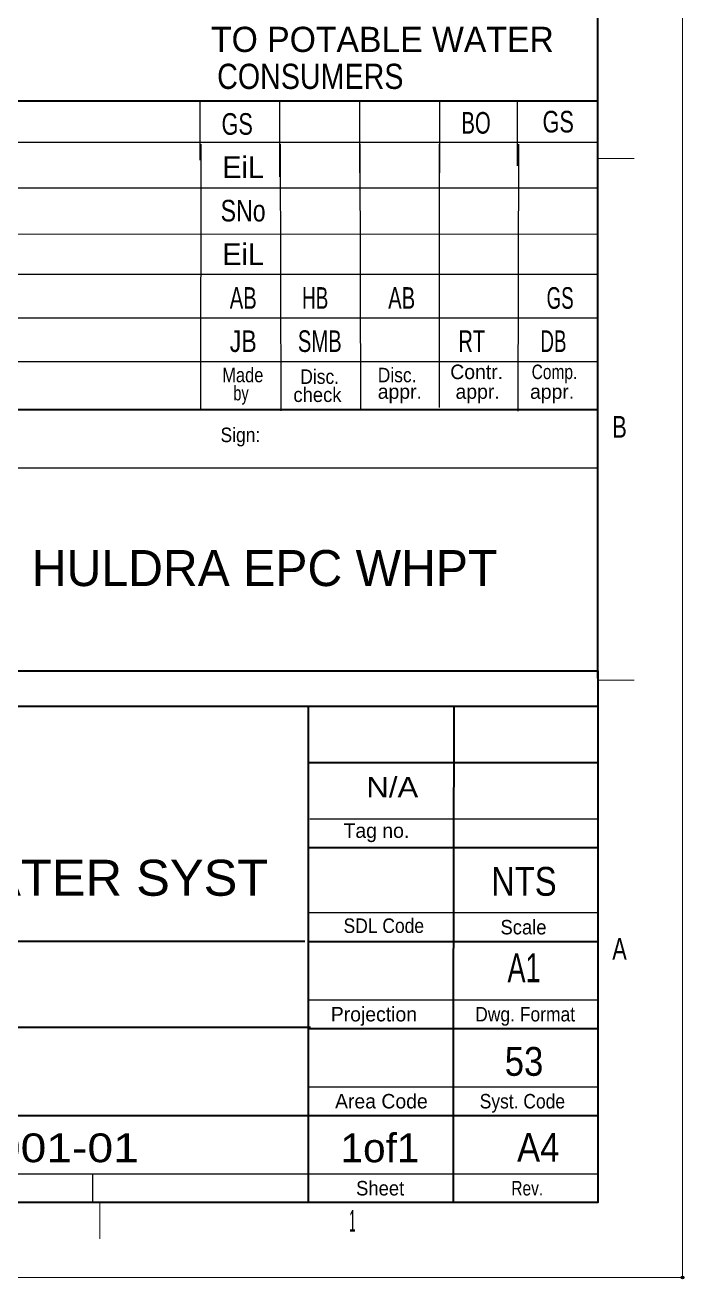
# Model space of a CAD drawing. Header units: millimetres. Extents: x 0 to 841, y 0 to 594.
# Drawn here: x 749.7 to 841.2, y -0.2 to 173.9 of the extents above; entities that cross this region are included whole.
import ezdxf
from ezdxf.enums import TextEntityAlignment as Align

# ---------------------------------------------------------------- set-up
doc = ezdxf.new("R2010")
doc.units = ezdxf.units.MM
doc.header["$LTSCALE"] = 0.8
doc.header["$PDMODE"] = 32
doc.header["$PDSIZE"] = 0.4
for name, color, linetype, lineweight in [('1', 7, 'Continuous', 13), ('12', 7, 'Continuous', 13), ('9', 7, 'Continuous', 13)]:
    doc.layers.add(name, color=color, linetype=linetype, lineweight=lineweight)
doc.layers.add('2', color=7, linetype='Continuous')

msp = doc.modelspace()

# ---------------------------------------------------------------- linework, layer by layer
at = {"layer": '1', "lineweight": 25}
for p, q in [((774.0157, 155.1181), (774.0157, 163.4646)), ((785.1181, 152.8346), (785.1181, 163.4646)), ((796.2205, 153.3858), (796.2205, 163.4646)), ((807.3228, 153.3858), (807.3228, 163.2283)), ((818.1102, 154.3307), (818.1102, 163.4646)), ((648.8976, 157.6378), (829.2126, 157.6378)), ((774.1331, 157.3701), (774.0709, 120.4906)), ((774.1331, 157.3701), (774.0709, 120.4906)), ((785.1591, 157.3701), (785.2441, 120.3071)), ((785.1591, 157.3701), (785.2441, 120.3071)), ((796.185, 157.3701), (796.2906, 120.4551)), ((796.185, 157.3701), (796.2906, 120.4551)), ((807.211, 157.3701), (807.222, 120.7858)), ((807.211, 157.3701), (807.222, 120.7858)), ((818.237, 157.3701), (818.1535, 120.289)), ((818.237, 157.3701), (818.1535, 120.289)), ((648.8252, 151.274), (829.2693, 151.274)), ((648.8252, 151.274), (829.2693, 151.274)), ((648.8268, 144.9488), (829.2677, 144.852)), ((648.8268, 144.9488), (829.2677, 144.852)), ((648.8276, 139.2898), (829.2701, 139.285)), ((648.8276, 139.2898), (829.2701, 139.285)), ((648.8173, 133.2315), (829.2748, 133.2315)), ((648.8173, 133.2315), (829.2748, 133.2315)), ((648.8126, 127.1669), (829.263, 127.1669)), ((648.8126, 127.1669), (829.263, 127.1669)), ((648.7228, 112.4181), (829.2756, 112.4181)), ((648.7228, 112.4181), (829.2756, 112.4181)), ((789.2465, 63.6646), (829.285, 63.6646)), ((789.2465, 63.6646), (829.285, 63.6646)), ((789.1685, 50.6528), (829.2748, 50.6528)), ((789.1685, 50.6528), (829.2748, 50.6528)), ((789.1685, 38.5709), (829.289, 38.5709)), ((789.1685, 38.5709), (829.289, 38.5709)), ((789.1685, 26.4898), (829.285, 26.4898)), ((789.1685, 26.4898), (829.285, 26.4898)), ((648.8228, 14.4087), (829.285, 14.4087)), ((648.8228, 14.4087), (829.285, 14.4087)), ((759.0976, 14.4087), (759.0976, 10.3819)), ((759.0976, 14.4087), (759.0976, 10.3819)), ((759.0976, 14.4087), (759.0976, 10.3819)), ((759.0976, 14.4087), (759.0976, 10.3819))]:
    msp.add_line(p, q, dxfattribs=at)
at = {"layer": '1'}
for p, q in [((834.2748, 155.3567), (829.263, 155.3567)), ((834.2748, 155.3567), (829.263, 155.3567)), ((834.2748, 82.9244), (829.263, 82.9244)), ((834.2748, 82.9244), (829.263, 82.9244)), ((760.1, 10.3819), (760.1, 5.348)), ((760.1, 10.3819), (760.1, 5.348))]:
    msp.add_line(p, q, dxfattribs=at)
at = {"layer": '1', "lineweight": 35}
for p, q in [((829.2567, 120.4906), (648.8079, 120.4748)), ((829.2567, 120.4906), (648.8079, 120.4748)), ((829.285, 79.2724), (648.8732, 79.2724)), ((829.285, 79.2724), (648.8732, 79.2724)), ((789.0795, 22.4803), (789.0724, 79.2567)), ((789.0795, 22.4803), (789.0724, 79.2567)), ((809.2157, 34.5441), (809.2929, 79.2535)), ((809.2157, 34.5441), (809.2929, 79.2535)), ((829.285, 71.4606), (789.1134, 71.4606)), ((829.285, 71.4606), (789.1134, 71.4606)), ((829.285, 59.648), (788.9921, 59.6331)), ((829.285, 59.648), (788.9921, 59.6331)), ((788.5559, 46.6299), (648.822, 46.6299)), ((788.5559, 46.6299), (648.822, 46.6299)), ((829.285, 46.6252), (789.1685, 46.6252)), ((829.285, 46.6252), (789.1685, 46.6252)), ((789.3409, 34.6961), (648.9969, 34.6969)), ((789.3409, 34.6961), (648.9969, 34.6969)), ((809.2157, 34.5441), (789.1685, 34.5441)), ((809.2157, 34.5441), (789.1685, 34.5441)), ((809.2157, 22.463), (809.2157, 34.5441)), ((829.2898, 34.5441), (809.2157, 34.5441)), ((809.2157, 22.463), (809.2157, 34.5441)), ((829.2898, 34.5441), (809.2157, 34.5441)), ((829.2748, 22.463), (648.9717, 22.463)), ((829.2748, 22.463), (648.9717, 22.463)), ((789.0787, 10.3921), (789.0787, 22.4732)), ((789.0787, 10.3921), (789.0787, 22.4732)), ((809.2157, 10.3819), (809.2157, 22.463)), ((809.2157, 10.3819), (809.2157, 22.463))]:
    msp.add_line(p, q, dxfattribs=at)
for points in [[(829.263, 83.2283), (829.263, 582.2276), (10.3331, 582.2276), (10.3331, 10.3819)], [(829.263, 112.0142), (829.263, 582.2276), (10.3331, 582.2276), (10.3331, 10.3819)], [(648.737, 83.6213), (648.8378, 163.3701), (829.263, 163.3701)]]:
    msp.add_lwpolyline(points, dxfattribs=at)
msp.add_lwpolyline([(648.8102, 84.2291), (829.2709, 84.2291), (829.2709, 10.4063), (648.8102, 10.4063)], close=True, dxfattribs=at)
at = {"layer": '12'}
msp.add_lwpolyline([(0, 594), (841, 594), (841, 0), (0, 0)], close=True, dxfattribs=at)
at = {"layer": '2'}
msp.add_point((841, 0), dxfattribs=at)
at = {"layer": '9'}
msp.add_lwpolyline([(0, 0), (841, 0), (841, 594), (0, 594)], close=True, dxfattribs=at)
msp.add_lwpolyline([(0, 0), (841, 0), (841, 594), (0, 594)], close=True, dxfattribs=at)

# ---------------------------------------------------------------- texts
at = {"layer": '1'}
for s, height, width, p in [('GS', 3, 0.75, (821.5748, 158.9764)), ('GS', 3, 0.75, (777.0079, 158.6614)), ('BO', 3, 0.7, (810.315, 158.8189)), ('Made', 2.013, 0.85, (777.0953, 124.2937)), ('Made', 2.013, 0.85, (777.0953, 124.2937)), ('Disc.', 2.013, 0.9, (787.9386, 124.0717)), ('Disc.', 2.013, 0.9, (787.9386, 124.0717)), ('Disc.', 2.013, 0.9, (798.6913, 124.2929)), ('Disc.', 2.013, 0.9, (798.6913, 124.2929)), ('Comp.', 2.013, 0.8, (820.0591, 124.7354)), ('Comp.', 2.013, 0.8, (820.0591, 124.7354)), ('by', 2.013, 0.75, (778.6441, 121.7756)), ('by', 2.013, 0.75, (778.6441, 121.7756)), ('check', 2.013, 0.95, (786.9811, 121.5543)), ('check', 2.013, 0.95, (786.9811, 121.5543)), ('Sign:', 2.013, 0.9, (776.8646, 115.9827)), ('Sign:', 2.013, 0.9, (776.8646, 115.9827)), ('N/A', 2.813, 1.15, (797.1079, 66.6598)), ('N/A', 2.813, 1.15, (797.1079, 66.6598)), ('SDL Code', 2.013, 0.9, (793.9449, 47.8362)), ('SDL Code', 2.013, 0.9, (793.9449, 47.8362)), ('Scale', 2.013, 0.95, (815.7315, 47.6323)), ('Scale', 2.013, 0.95, (815.7315, 47.6323)), ('Dwg. Format', 2.013, 0.9, (812.2228, 35.5512)), ('Dwg. Format', 2.013, 0.9, (812.2228, 35.5512)), ('Syst. Code', 2.013, 0.9, (812.8496, 23.4693)), ('Syst. Code', 2.013, 0.9, (812.8496, 23.4693)), ('A4', 4, 0.9, (818.0315, 16.063)), ('Sheet', 2.013, 0.95, (795.6843, 11.3882)), ('Sheet', 2.013, 0.95, (795.6843, 11.3882)), ('Rev.', 2.013, 0.8, (817.2346, 11.3882)), ('Rev.', 2.013, 0.8, (817.2346, 11.3882))]:
    msp.add_text(s, height=height, dxfattribs=dict(at, width=width)).set_placement(p)
for s, p in [('Contr.', (808.7598, 124.7354)), ('Contr.', (808.7598, 124.7354)), ('appr.', (798.6913, 121.9969)), ('appr.', (798.6913, 121.9969)), ('appr.', (809.4898, 121.9969)), ('appr.', (809.4898, 121.9969)), ('appr.', (819.8315, 121.9969)), ('appr.', (819.8315, 121.9969)), ('Tag no.', (793.9409, 61.0378)), ('Tag no.', (793.9409, 61.0378)), ('Projection', (792.1756, 35.5512)), ('Projection', (792.1756, 35.5512)), ('Area Code', (792.7646, 23.4693)), ('Area Code', (792.7646, 23.4693))]:
    msp.add_text(s, height=2.013, dxfattribs=at).set_placement(p)
at = {"layer": '1', "width": 0.75}
for s, p in [('B', (833.2701, 116.5961)), ('B', (833.2701, 116.5961)), ('A', (833.2701, 44.1087)), ('A', (833.2701, 44.1087))]:
    msp.add_text(s, height=3.02, dxfattribs=at).set_placement(p, align=Align.RIGHT)
at = {"layer": '1', "width": 0.4}
msp.add_text('1', height=3.02, dxfattribs=at).set_placement((795.1799, 6.3543), align=Align.CENTER)
msp.add_text('1', height=3.02, dxfattribs=at).set_placement((795.1799, 6.3543), align=Align.CENTER)
at = {"layer": '12'}
msp.add_text('TO POTABLE WATER', height=3.5, dxfattribs=at).set_placement((799.3386, 170.1559), align=Align.CENTER)
at = {"layer": '12', "width": 0.85}
msp.add_text('CONSUMERS', height=3.5, dxfattribs=at).set_placement((789.3268, 165.022), align=Align.CENTER)
at = {"layer": '2'}
for s, height, p in [('EiL', 3, (780, 152.663)), ('EiL', 3, (780, 140.5811)), ('HULDRA EPC WHPT', 5, (782.9827, 96))]:
    msp.add_text(s, height=height, dxfattribs=at).set_placement(p, align=Align.CENTER)
for s, height, width, p in [('SNo', 3, 0.8, (779.9996, 146.622)), ('GS', 3, 0.65, (824.0138, 134.5)), ('AB', 3, 0.7, (780.0142, 134.5)), ('HB', 3, 0.65, (790.0142, 134.5)), ('AB', 3, 0.7, (802.0142, 134.5)), ('JB', 3, 0.8, (780.0142, 128.5)), ('SMB', 3, 0.7, (790.6445, 128.5)), ('RT', 3, 0.7, (811.7465, 128.5)), ('DB', 3, 0.65, (823.085, 128.5)), ('NTS', 4, 0.85, (818.9862, 53)), ('A1', 4, 0.7, (819, 41)), ('53', 4, 0.9, (819, 28)), ('1of1', 4, 1.05, (799, 16))]:
    msp.add_text(s, height=height, dxfattribs=dict(at, width=width)).set_placement(p, align=Align.CENTER)
for s, height, width, p in [('FRESH AND POTABLE WATER SYST', 5, 1.05, (661, 53)), ('53-J-*E-001-01', 4, 1.2, (722, 16))]:
    msp.add_text(s, height=height, dxfattribs=dict(at, width=width)).set_placement(p)

doc.saveas('drawing.dxf')
